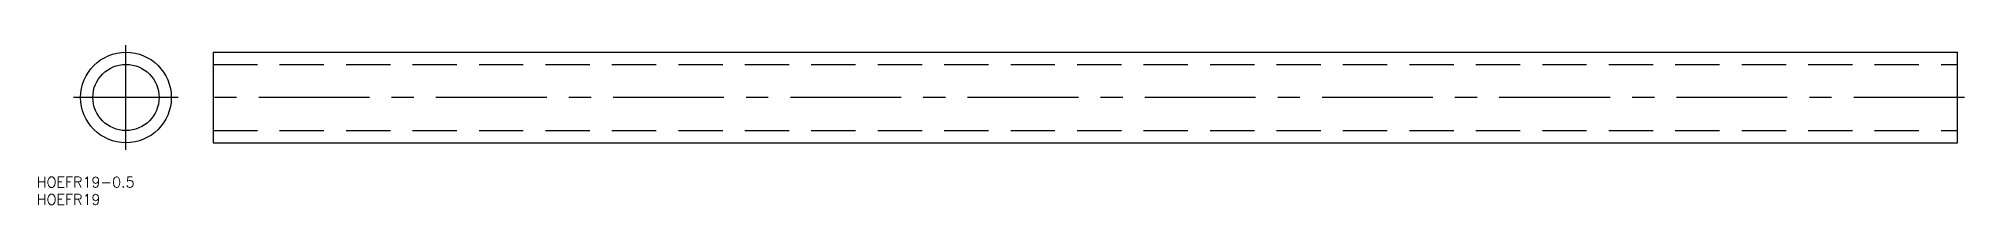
# Model space of a CAD drawing. Extents: x -25 to 527, y -31 to 15.
import ezdxf

# ---------------------------------------------------------------- set-up
doc = ezdxf.new("R2010")
doc.units = 0
doc.linetypes.add('CENTER', pattern=[50.8, 31.75, -6.35, 6.35, -6.35])
doc.linetypes.add('DASHED', pattern=[19.05, 12.7, -6.35])
doc.layers.get('0').update_dxf_attribs({"linetype": 'CONTINUOUS'})
doc.layers.add('CENTER', color=1, linetype='CENTER')
doc.styles.get("Standard").update_dxf_attribs({"font": 'txt.shx', "height": 3, "bigfont": 'bigfont.shx'})

msp = doc.modelspace()

# ---------------------------------------------------------------- linework, layer by layer
at = {"color": 7, "linetype": 'CONTINUOUS'}
for p, q in [((25, 13), (25, -13)), ((25, 13), (525, 13)), ((525, -13), (525, 13)), ((25, -13), (525, -13))]:
    msp.add_line(p, q, dxfattribs=at)
at = {"color": 3, "linetype": 'DASHED'}
for p, q in [((25, 9.5), (525, 9.5)), ((25, -9.5), (525, -9.5))]:
    msp.add_line(p, q, dxfattribs=at)
at = {"color": 7, "linetype": 'CONTINUOUS'}
for radius in [13, 9.5]:
    msp.add_circle((0, 0), radius, dxfattribs=at)
at = {"layer": 'CENTER', "color": 1, "linetype": 'CENTER'}
for p, q in [((0, -15), (0, 15)), ((15, 0), (-15, 0)), ((527, 0), (23, 0))]:
    msp.add_line(p, q, dxfattribs=at)

# ---------------------------------------------------------------- texts
at = {"color": 7, "linetype": 'CONTINUOUS'}
for s, p in [('HOEFR19-0.5', (-25.58, -25.8)), ('HOEFR19', (-25.58, -30.8))]:
    msp.add_text(s, height=3, dxfattribs=at).set_placement(p)

doc.saveas('drawing.dxf')
